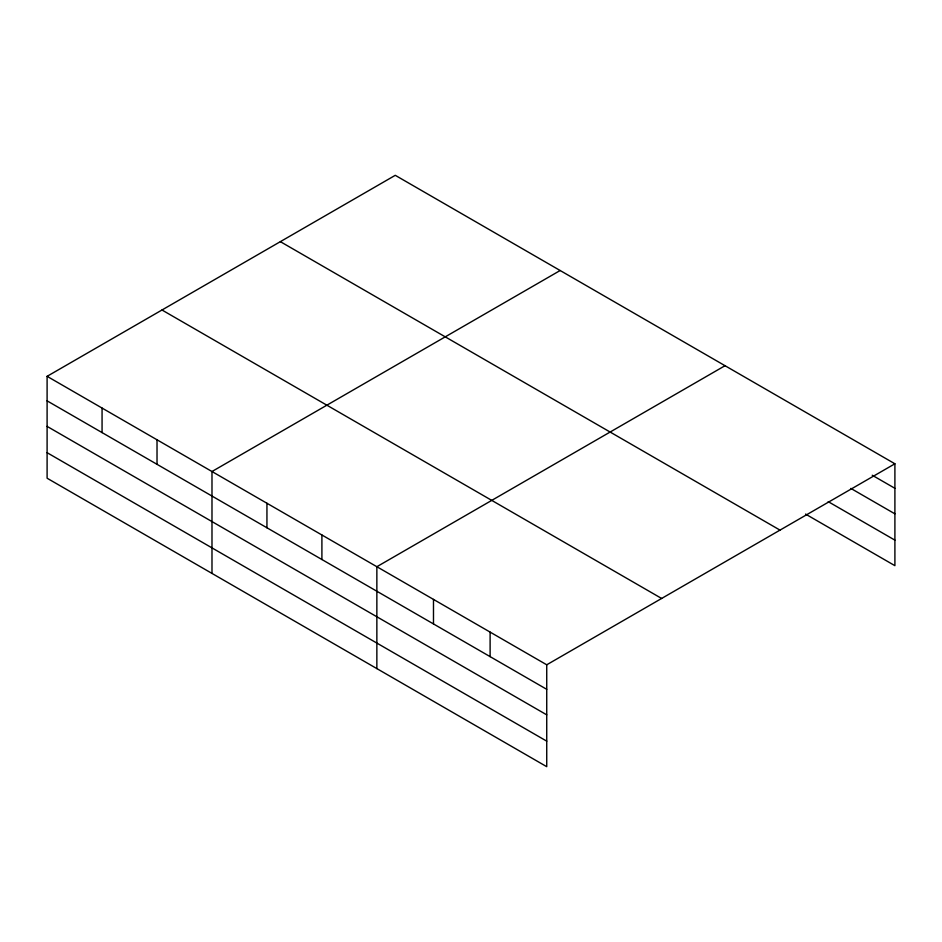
<?xml version="1.0" encoding="UTF-8"?>
<svg xmlns="http://www.w3.org/2000/svg" width="942" height="942" viewBox="0 0 942 942"><rect width="100%" height="100%" fill="white"/><g stroke="black" fill="none" stroke-linecap="round" stroke-linejoin="round"><path stroke-width="1.41" d="M546.737 714.848L546.737 664.793L47.1 376.329L47.1 478.218L546.737 766.682L546.737 714.848L47.1 426.385M805.551 514.085L894.9 565.671L894.9 463.782L395.263 175.318L47.1 376.329M560.137 270.519L211.985 471.518L211.985 573.407M725.022 365.708L376.859 566.719L376.859 668.596M546.737 664.793L894.9 463.782M872.245 475.239L894.9 488.309M850.861 488.415L894.9 513.837M828.206 501.639L894.9 540.143M280.363 241.658L780.011 530.122M161.989 310L661.637 598.464M47.1 400.856L546.737 689.32M47.1 452.69L546.737 741.154M490.111 632.106L490.111 656.633M433.485 599.406L433.485 623.934M321.905 534.985L321.905 559.513M266.939 503.252L266.939 527.779M157.02 439.796L157.02 464.324M102.066 408.063L102.066 432.59"/></g></svg>
